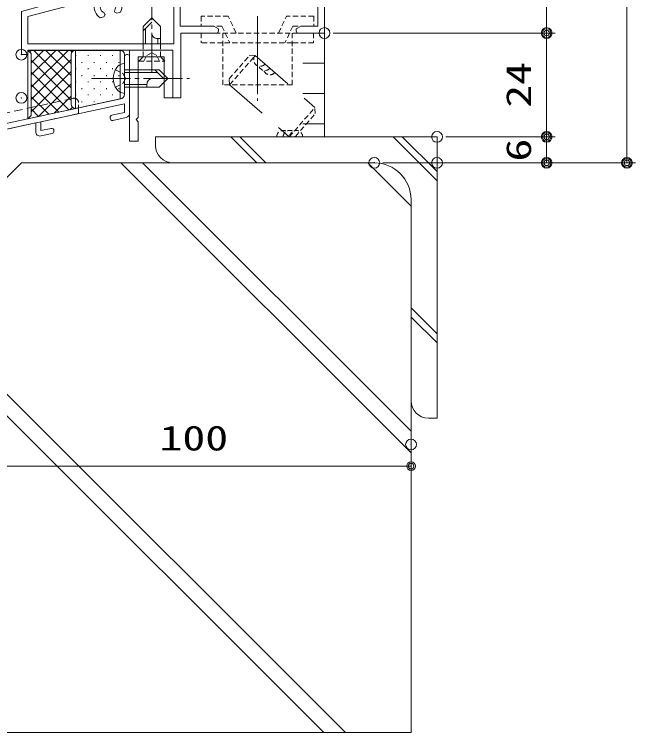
# Model space of a CAD drawing. Units: millimetres, scale not verified. Extents: x -585 to 584, y -818 to 818.
# Drawn here: x -470.3 to -326.8, y -19.6 to 146.4 of the extents above; entities that cross this region are included whole.
import ezdxf
from ezdxf.enums import TextEntityAlignment as Align

# ---------------------------------------------------------------- set-up
doc = ezdxf.new("R2010")
doc.units = ezdxf.units.MM
doc.header["$LTSCALE"] = 5
doc.header["$PDMODE"] = 32
doc.header["$PDSIZE"] = 2.5
for name, pattern in [('CHAIN2', [12, 9, -1, 1, -1]), ('DASHED1', [1.8, 1.2, -0.6]), ('DASHED2', [3, 2, -1]), ('DASHED3', [4, 3, -1]), ('LONG_DOUBLE_CHAIN', [21.8, 18, -1, 0.6, -0.6, 0.6, -1])]:
    doc.linetypes.add(name, pattern=pattern)
for name, color, linetype, lineweight in [('0-0_Defpoints', 7, 'Continuous', 9), ('0-1_USERZ', 3, 'Continuous', 9), ('0-2_0', 4, 'Continuous', 9), ('0-4_YSS_H1901_K', 3, 'Continuous', 9), ('0-7_PARTS3', 134, 'Continuous', 9), ('0-8_PARTS2', 134, 'Continuous', 9), ('0-A_SYMBOLS2', 3, 'Continuous', 9), ('0-D_補助線', 134, 'Continuous', 9), ('0-F_X', 2, 'Continuous', 9), ('1-E_KATAZAI', 7, 'Continuous', 9), ('2-0_04水切__2', 4, 'DASHED3', 9), ('2-1_10ﾎﾞﾙﾄ__2', 2, 'DASHED2', 9)]:
    doc.layers.add(name, color=color, linetype=linetype, lineweight=lineweight)
doc.layers.add('1-D_YKK_H1901', color=7, linetype='Continuous')
doc.styles.add('ＭＳ ゴシック', font='')
doc.styles.get('ＭＳ ゴシック').set_extended_font_data('MS Gothic')

# ---------------------------------------------------------------- blocks, each defined once
blk = doc.blocks.new('DOT1')
at = {"layer": '0-2_0', "color": 7}
blk.add_line((0, 0), (-5, 0), dxfattribs=at)
for radius in [2.5, 1.62]:
    blk.add_circle((0, 0), radius, dxfattribs=at)
blk = doc.blocks.new('TM4x10')
at = {"layer": '0-1_USERZ', "color": 1, "linetype": 'CHAIN2'}
blk.add_line((0, -38), (0, 75), dxfattribs=at)
at = {"layer": '0-1_USERZ', "color": 4}
for p, q in [((-10, 35), (0, 45)), ((-7, 0), (-7, 38)), ((7, 26), (10, 26)), ((7, 0), (7, 26)), ((17.5, 0), (16.81, -2.58))]:
    blk.add_line(p, q, dxfattribs=at)
for points in [[(-10, 0), (-10, 40), (0, 50)], [(10, 0), (10, 40), (0, 50)], [(17.5, 0), (-17.5, 0), (-16.81, -2.58)]]:
    blk.add_lwpolyline(points, dxfattribs=at)
at = {"layer": '0-1_USERZ', "color": 4, "linetype": 'DASHED1'}
for points in [[(-10, -10.47), (-5.75, -1.75), (0, 1.3)], [(10, -10.47), (5.75, -1.75), (0, 1.3)]]:
    blk.add_lwpolyline(points, dxfattribs=at)
at = {"layer": '0-1_USERZ', "color": 4}
for centre, radius, start, end in [((6.67, 32.66), 6.67, 180, 272.86598), ((-5.7, 0.4), 11.5, 195, 233.11591), ((5.7, 0.4), 11.5, 306.88409, 345), ((0, 8), 21, 233.11591, 306.88409)]:
    blk.add_arc(centre, radius, start, end, dxfattribs=at)
blk = doc.blocks.new('K-12688')
at = {"layer": '0-2_0', "linetype": 'DASHED1'}
for p, q in [((-33.61, 19.5), (-65, 19.5)), ((-65, 19.5), (-65, 8)), ((-24.51, 0), (-33.61, 19.5)), ((24.51, 0), (33.61, 19.5)), ((65.02, 19.5), (33.61, 19.5)), ((65.02, 19.5), (65.02, 8)), ((-40.93, 8), (-65, 8)), ((65, 0), (-65, 0)), ((-65, 0), (-65, -11.5)), ((-40.93, 8), (-37.2, 0)), ((-40, 0), (-40, -60)), ((-37.2, 0), (-31.84, -11.5)), ((37.2, 0), (31.84, -11.5)), ((40.93, 8), (37.2, 0)), ((40, 0), (40, -60)), ((65.02, 8), (40.93, 8)), ((65, 0), (65, -11.5)), ((-40, -11.5), (-65, -11.5)), ((40, -11.5), (-40, -11.5)), ((65, -11.5), (40, -11.5)), ((40, -60), (-40, -60))]:
    blk.add_line(p, q, dxfattribs=at)
at = {"layer": '0-2_0', "linetype": 'LONG_DOUBLE_CHAIN'}
blk.add_line((0, 19.5), (0, -79.8), dxfattribs=at)
blk = doc.blocks.new('TWAKU_D')
at = {"layer": '1-E_KATAZAI'}
for p, q in [((-10, 0), (-10, -7.5)), ((0, 0), (-10, 0)), ((0, -450.01), (0, 0)), ((-7.5, -10), (-10, -7.5)), ((-7.5, -10), (-7.5, -25)), ((-29.21, -44.59), (-28.95, -44.02)), ((-28.86, -46.56), (-29.21, -44.59)), ((-11.48, -48.53), (-11.93, -48.98)), ((-11.14, -46.56), (-11.48, -48.53)), ((-31.5, -55.5), (-27.75, -55.5)), ((-14.25, -53.5), (-12.25, -55.5)), ((-12.25, -55.5), (-10.43, -55.5)), ((-7.5, -56.14), (-7.5, -150)), ((-7.5, -150), (-37.5, -150)), ((-37.5, -150), (-37.5, -160)), ((-27.5, -157.5), (-30, -160)), ((-27.5, -157.5), (-7.5, -157.5)), ((-7.5, -157.5), (-7.5, -292.5)), ((-37.5, -160), (-30, -160)), ((-50, -315), (-50, -345)), ((-7.5, -322.5), (-42.5, -322.5)), ((-42.5, -322.5), (-42.5, -350.78)), ((-7.5, -442.01), (-7.5, -322.5)), ((-50, -345), (-315, -415.67)), ((-42.5, -350.78), (-60.67, -355.63)), ((-95.76, -364.99), (-166.5, -383.85)), ((-174, -385.85), (-235.67, -402.29)), ((-174, -385.85), (-174, -462.5)), ((-166.5, -442.01), (-166.5, -383.85)), ((-270.76, -411.65), (-342.42, -430.76)), ((-325, -418.33), (-350, -425)), ((-350, -425), (-350, -475)), ((-342.5, -430.82), (-342.5, -462.5)), ((-166, -450.01), (-125, -450.01)), ((-30, -450.01), (0, -450.01)), ((-342.5, -462.5), (-174, -462.5))]:
    blk.add_line(p, q, dxfattribs=at)
for points in [[(-7.5, -25), (-40, -25), (-40, -75), (-34, -75), (-34, -58)], [(-27.75, -55.5), (-25.75, -53.5), (-25.75, -52.81), (-26.34, -51.39)], [(-13.66, -51.39), (-14.25, -52.81), (-14.25, -53.5)], [(-7.5, -292.5), (-35, -292.5), (-35, -300), (-7.5, -300), (-7.5, -315), (-50, -315)], [(-306, -377.5), (-306, -327.5), (-302.5, -325), (-302.5, -317.5), (-315, -317.5), (-315, -367.5)], [(-315, -367.5), (-325, -367.5), (-325, -418.61)], [(-66.15, -374.14), (-65.84, -373.59), (-66.01, -371.59)], [(-315, -416.05), (-315, -377.5), (-306, -377.5)], [(-79.49, -380.19), (-78.55, -381.41), (-78.37, -382.09), (-79.8, -384.54), (-83.98, -385.66)], [(-83.18, -376.17), (-82.34, -377.99), (-81.79, -378.31)], [(-60.59, -379.42), (-64.78, -380.54), (-67.23, -379.12), (-67.41, -378.44), (-67.21, -376.92)], [(-258.18, -422.84), (-257.34, -424.65), (-256.79, -424.98)], [(-241.15, -420.8), (-240.84, -420.25), (-241.01, -418.26)], [(-254.49, -426.86), (-253.55, -428.08), (-253.37, -428.75), (-254.8, -431.21), (-258.98, -432.32)], [(-235.59, -426.09), (-239.78, -427.2), (-242.23, -425.78), (-242.41, -425.11), (-242.21, -423.58)], [(-122.5, -447.51), (-122.5, -445.16), (-127.96, -442.01), (-166.5, -442.01)], [(-7.5, -442.01), (-27.04, -442.01), (-32.5, -445.16), (-32.5, -447.51)], [(-350, -475), (-342.5, -475), (-342.5, -470), (-175, -470), (-175, -525), (-166, -525), (-166, -450.01)]]:
    blk.add_lwpolyline(points, dxfattribs=at)
for centre, radius, start, end in [((-20, -45), 9, 149.14685, 173.7398), ((-24.3, -38.86), 3.75, 45.95278, 204.04722), ((-20, -45), 9, 79.14685, 100.85315), ((-15.7, -38.86), 3.75, 335.95278, 134.04722), ((-20, -45), 9, 350, 30.85315), ((-20, -45), 9, 190, 225.20717), ((-20, -45), 9, 314.79283, 333.7398), ((-31.5, -58), 2.5, 90, 180), ((-22.5, -45), 16, 318.9855, 320.48256), ((-9, -56.14), 1.5, 359.99998, 140.48256), ((-59.64, -359.49), 4, 104.93141, 219.96007), ((-94.73, -368.85), 4, 349.90274, 104.93141), ((-80.76, -367.52), 3.76, 60.88419, 218.97862), ((-75, -372.37), 9.02, 94.07826, 115.78456), ((-72.42, -365.3), 3.76, 350.88419, 148.97862), ((-75, -372.37), 16.04, 333.91691, 39.96007), ((-75, -372.37), 16.04, 169.90274, 235.94591), ((-75, -372.37), 9.02, 164.07826, 204.93141), ((-75, -372.37), 9.02, 4.93141, 45.78456), ((-75, -372.37), 9.02, 221.19161, 240.13857), ((-75, -372.37), 9.02, 329.72424, 348.6712), ((-234.64, -406.16), 4, 104.93141, 219.96007), ((-269.73, -415.52), 4, 349.90274, 104.93141), ((-255.76, -414.19), 3.76, 60.88419, 218.97862), ((-250, -419.03), 9.02, 94.07826, 115.78456), ((-247.42, -411.97), 3.76, 350.88419, 148.97862), ((-250, -419.03), 9.02, 4.93141, 45.78456), ((-250, -419.03), 16.04, 333.91691, 39.96007), ((-250, -419.03), 16.04, 169.90274, 235.94591), ((-250, -419.03), 9.02, 164.07826, 204.93141), ((-250, -419.03), 9.02, 329.72424, 348.6712), ((-250, -419.03), 9.02, 221.19161, 240.13857), ((-125, -447.51), 2.5, 270, 0), ((-30, -447.51), 2.5, 180, 270)]:
    blk.add_arc(centre, radius, start, end, dxfattribs=at)
blk = doc.blocks.new('sas_tan1')
at = {"layer": '0-2_0', "linetype": 'DASHED1'}
for q in [(-22.5, 0), (17.5, 5)]:
    blk.add_line((22.5, 0), q, dxfattribs=at)
blk.add_lwpolyline([(17.5, 5), (-17.5, 5), (-22.5, 0)], dxfattribs=at)
blk = doc.blocks.new('sas_you2')
at = {"layer": '0-2_0', "linetype": 'DASHED1'}
for centre, end in [((0, -7.5), 90), ((0, -15), 30), ((0, -22.5), 30)]:
    blk.add_arc(centre, 7.5, 270, end, dxfattribs=at)
blk = doc.blocks.new('U254')
at = {"layer": '0-8_PARTS2'}
for p, q in [((-63.12, -55), (-75.03, 0)), ((-51.97, -106.5), (-63.12, -55)), ((-0.89, -50), (-58.12, -50)), ((-58.12, -50), (-0.89, -50)), ((4.11, -55), (4.11, -106.5)), ((-0.89, -111.5), (-46.97, -111.5))]:
    blk.add_line(p, q, dxfattribs=at)
blk.add_lwpolyline([(-75.03, 0), (-71.28, -3.75), (0.36, -3.75), (4.11, 0), (4.11, -55)], dxfattribs=at)
for centre, start, end in [((-58.12, -55), 90, 180), ((-58.12, -55), 90, 180), ((-0.89, -55), 0, 90), ((-0.89, -55), 0, 90), ((-46.97, -106.5), 180, 270), ((-0.89, -106.5), 270, 0)]:
    blk.add_arc(centre, 5, start, end, dxfattribs=at)
at = {"layer": '0-A_SYMBOLS2'}
for p, q in [((-63.12, -55), (-75.03, 0)), ((-74.86, -0.79), (-74.55, -0.48)), ((-72.34, -12.41), (-63.68, -3.75)), ((-69.83, -24.04), (-49.54, -3.75)), ((-67.31, -35.66), (-35.4, -3.75)), ((-20.54, -50), (-66.79, -3.75)), ((-64.79, -47.28), (-21.26, -3.75)), ((-53.37, -50), (-7.12, -3.75)), ((-6.4, -50), (-52.65, -3.75)), ((-39.22, -50), (4.11, -6.66)), ((4.11, -46.37), (-38.51, -3.75)), ((4.11, -32.23), (-24.37, -3.75)), ((4.11, -18.09), (-10.22, -3.75)), ((4.11, -3.94), (2.14, -1.97)), ((-34.68, -50), (-72.36, -12.32)), ((-25.08, -50), (4.11, -20.81)), ((-48.83, -50), (-68.45, -30.37)), ((-10.94, -50), (4.11, -34.95)), ((-61.57, -51.4), (-64.55, -48.42)), ((2.15, -51.05), (4.11, -49.09)), ((-51.97, -106.5), (-63.12, -55)), ((-63.02, -55.35), (-62.02, -55.35)), ((-0.89, -50), (-58.12, -50)), ((-58.12, -50), (-0.89, -50)), ((-47.87, -55.35), (-46.87, -55.35)), ((-32.72, -55.35), (-31.72, -55.35)), ((-17.57, -55.35), (-16.57, -55.35)), ((-2.42, -55.35), (-1.42, -55.35)), ((4.11, -55), (4.11, -106.5)), ((-55.95, -62.43), (-54.95, -62.43)), ((-40.8, -62.43), (-39.8, -62.43)), ((-25.65, -62.43), (-24.65, -62.43)), ((-10.5, -62.43), (-9.5, -62.43)), ((-47.87, -69.5), (-46.87, -69.5)), ((-32.72, -69.5), (-31.72, -69.5)), ((-17.57, -69.5), (-16.57, -69.5)), ((-2.42, -69.5), (-1.42, -69.5)), ((-55.95, -76.58), (-54.95, -76.58)), ((-40.8, -76.58), (-39.8, -76.58)), ((-25.65, -76.58), (-24.65, -76.58)), ((-10.5, -76.58), (-9.5, -76.58)), ((-55.39, -90.73), (-54.95, -90.73)), ((-47.87, -83.65), (-46.87, -83.65)), ((-40.8, -90.73), (-39.8, -90.73)), ((-32.72, -83.65), (-31.72, -83.65)), ((-25.65, -90.73), (-24.65, -90.73)), ((-17.57, -83.65), (-16.57, -83.65)), ((-10.5, -90.73), (-9.5, -90.73)), ((-2.42, -83.65), (-1.42, -83.65)), ((-47.87, -97.8), (-46.87, -97.8)), ((-32.72, -97.8), (-31.72, -97.8)), ((-17.57, -97.8), (-16.57, -97.8)), ((-2.42, -97.8), (-1.42, -97.8)), ((-40.8, -104.88), (-39.8, -104.88)), ((-25.65, -104.88), (-24.65, -104.88)), ((-10.5, -104.88), (-9.5, -104.88)), ((-0.89, -111.5), (-46.97, -111.5))]:
    blk.add_line(p, q, dxfattribs=at)
blk.add_lwpolyline([(-75.03, 0), (-71.28, -3.75), (0.36, -3.75), (4.11, 0), (4.11, -55)], dxfattribs=at)
for centre, start, end in [((-58.12, -55), 90, 180), ((-58.12, -55), 90, 180), ((-0.89, -55), 0, 90), ((-0.89, -55), 0, 90), ((-46.97, -106.5), 180, 270), ((-0.89, -106.5), 270, 0)]:
    blk.add_arc(centre, 5, start, end, dxfattribs=at)
at = {"layer": '0-D_補助線'}
for p, q in [((-75.03, 0), (4.11, 0)), ((4.11, -55), (-63.12, -55)), ((-51.97, -106.5), (4.11, -106.5))]:
    blk.add_line(p, q, dxfattribs=at)
blk = doc.blocks.new('U257')
at = {"layer": '0-7_PARTS3', "linetype": 'DASHED1'}
for p, q in [((0, 15), (5, 10)), ((5, 10), (20, 10)), ((5, -10), (20, -10))]:
    blk.add_line(p, q, dxfattribs=at)
at = {"layer": '0-7_PARTS3'}
for p, q in [((20, 10), (40, 10)), ((35, 10), (45, 0)), ((40, 10), (50, 0)), ((20, 7), (38, 7)), ((40, -10), (50, 0)), ((20, -7), (26, -7)), ((26, -7), (26, -10)), ((20, -10), (40, -10))]:
    blk.add_line(p, q, dxfattribs=at)
at = {"layer": '0-7_PARTS3', "linetype": 'CHAIN2'}
blk.add_line((-12.5, 0), (62.5, 0), dxfattribs=at)
at = {"layer": '0-7_PARTS3', "linetype": 'DASHED1'}
for points in [[(0, 15), (0, -15), (5, -10), (5, 10)], [(0, 9), (6.71, 5.72), (9.76, 0)], [(0, -9), (6.71, -5.72), (9.76, 0)]]:
    blk.add_lwpolyline(points, dxfattribs=at)
at = {"layer": '0-7_PARTS3'}
blk.add_arc((32.66, -6.67), 6.67, 90, 182.86598, dxfattribs=at)
blk = doc.blocks.new('WI2850')
at = {"layer": '2-1_10ﾎﾞﾙﾄ__2'}
blk.add_line((1386.88, 876.74), (1199.15, 836.09), dxfattribs=at)
for points in [[(1190.52, 667.7), (1209.94, 694.94), (1209.94, 819.5), (1392.94, 859.12), (1392.94, 871.85)], [(1181.94, 814.21), (1181.94, 700.45), (1169.35, 682.8)]]:
    blk.add_lwpolyline(points, dxfattribs=at)
for centre, radius, start, end in [((1387.94, 871.85), 5, 0, 102.21794), ((1204.44, 814.21), 22.5, 102.21794, 180), ((1179.94, 675.25), 13, 144.514, 324.514)]:
    blk.add_arc(centre, radius, start, end, dxfattribs=at)

msp = doc.modelspace()

# ---------------------------------------------------------------- linework, layer by layer
at = {"layer": '0-0_Defpoints'}
for p in [(-398.694, 142.039), (-347.371, 142.039), (-468.694, 137.041), (-468.694, 137.041), (-468.694, 127.044), (-372.694, 118.041), (-347.371, 118.041), (-387.194, 112.041), (-372.694, 112.041), (-347.371, 112.041), (-328.823, 112.041), (-378.694, 46.942)]:
    msp.add_point(p, dxfattribs=at)
at = {"layer": '0-1_USERZ'}
for p, q in [((-347.371, 230.041), (-347.371, 144.039)), ((-328.823, 230.041), (-328.823, 114.041)), ((-396.694, 142.039), (-345.371, 142.039)), ((-396.694, 142.039), (-345.371, 142.039)), ((-347.371, 140.039), (-347.371, 120.041)), ((-370.694, 118.041), (-345.371, 118.041)), ((-370.694, 118.041), (-345.371, 118.041)), ((-347.371, 116.041), (-347.371, 114.041)), ((-445.696, 112.041), (-378.694, 45.039)), ((-440.696, 112.041), (-378.694, 50.039)), ((-385.194, 112.041), (-326.823, 112.041)), ((-370.694, 112.041), (-345.371, 112.041)), ((-478.694, 65.186), (-393.859, -19.649)), ((-478.694, 60.186), (-398.859, -19.649))]:
    msp.add_line(p, q, dxfattribs=at)
at = {"layer": '0-1_USERZ', "color": 4}
for p, q in [((-420.329, 118.041), (-414.329, 112.041)), ((-418.206, 118.041), (-412.206, 112.041)), ((-382.853, 118.041), (-372.694, 107.882)), ((-380.73, 118.041), (-372.694, 110.005)), ((-387.194, 112.041), (-433.694, 112.041)), ((-387.194, 112.041), (-433.694, 112.041)), ((-378.694, 57.041), (-378.694, 103.541)), ((-378.694, 57.041), (-378.694, 103.541)), ((-378.694, 78.528), (-372.694, 72.528)), ((-378.694, 76.405), (-372.694, 70.405))]:
    msp.add_line(p, q, dxfattribs=at)
for points in [[(-437.694, 116.041), (-437.694, 118.041), (-372.694, 118.041), (-372.694, 53.041), (-374.694, 53.041)], [(-437.694, 116.041), (-437.694, 118.041), (-372.694, 118.041), (-372.694, 53.041), (-374.694, 53.041)], [(-378.694, -19.649), (-378.694, 102.041), (-388.694, 112.041), (-468.694, 112.041), (-478.694, 102.041), (-478.694, -19.649)]]:
    msp.add_lwpolyline(points, dxfattribs=at)
at = {"layer": '0-1_USERZ'}
msp.add_lwpolyline([(-478.694, -19.649), (-378.694, -19.649), (-378.694, 102.041), (-388.694, 112.041), (-468.694, 112.041), (-478.694, 102.041)], close=True, dxfattribs=at)
at = {"layer": '0-1_USERZ', "color": 4}
for centre, radius, start, end in [((-433.694, 116.041), 4, 180, 270), ((-433.694, 116.041), 4, 180, 270), ((-387.194, 103.541), 8.5, 0, 90), ((-387.194, 103.541), 8.5, 0, 90), ((-374.694, 57.041), 4, 180, 270), ((-374.694, 57.041), 4, 180, 270)]:
    msp.add_arc(centre, radius, start, end, dxfattribs=at)
at = {"layer": '0-4_YSS_H1901_K', "color": 4, "linetype": 'DASHED2'}
for p, q in [((-414.68, 136.844), (-400.907, 124.821)), ((-420.599, 130.064), (-406.826, 118.041))]:
    msp.add_line(p, q, dxfattribs=at)
at = {"layer": '0-4_YSS_H1901_K'}
for p, q in [((-378.694, 44.942), (-378.694, 39.942)), ((-380.694, 41.942), (-476.694, 41.942))]:
    msp.add_line(p, q, dxfattribs=at)
at = {"layer": '0-F_X'}
for p, q in [((-398.694, 142.039), (-398.694, 118.041)), ((-398.694, 135.039), (-403.694, 135.039)), ((-398.694, 128.039), (-403.694, 128.039)), ((-398.694, 121.039), (-403.694, 121.039))]:
    msp.add_line(p, q, dxfattribs=at)
at = {"layer": '1-E_KATAZAI'}
for p, q in [((-444.894, 127.847), (-444.894, 136.541)), ((-444.394, 137.041), (-444.194, 137.041)), ((-443.694, 136.541), (-443.694, 123.503)), ((-493.713, 116.469), (-445.693, 126.868)), ((-448.194, 122.337), (-448.194, 122.546)), ((-461.194, 119.517), (-461.194, 119.31))]:
    msp.add_line(p, q, dxfattribs=at)
msp.add_lwpolyline([(-441.694, 122.541), (-442.194, 122.041), (-441.694, 121.541), (-441.694, 117.041), (-443.694, 117.041), (-443.694, 138.041), (-433.694, 138.041), (-433.694, 127.041), (-435.694, 127.041), (-435.694, 136.541), (-441.694, 136.541)], close=True, dxfattribs=at)
for points in [[(-447.8, 123.035), (-447.8, 123.035), (-444.894, 123.664), (-444.894, 125.71), (-464.194, 121.531), (-464.194, 119.485), (-461.796, 120.004)], [(-465.394, 119.239), (-465.394, 121.271), (-493.464, 115.193)], [(-444.482, 122.525), (-444.482, 122.525), (-447.588, 121.853)], [(-461.588, 118.821), (-461.588, 118.821), (-464.182, 118.26), (-464.182, 118.26)]]:
    msp.add_lwpolyline(points, dxfattribs=at)
for centre, radius, start, end in [((-444.394, 136.541), 0.5, 90, 180), ((-444.194, 136.541), 0.5, 0, 90), ((-445.894, 127.847), 1, 281.61663, 0), ((-447.694, 122.546), 0.5, 102.2156, 180), ((-444.694, 123.503), 1, 282.2156, 0), ((-447.694, 122.342), 0.5, 180.52512, 282.2156), ((-461.694, 119.515), 0.5, 0.22918, 101.70998), ((-464.394, 119.237), 1, 179.88541, 282.21845), ((-461.694, 119.31), 0.5, 282.21833, 0)]:
    msp.add_arc(centre, radius, start, end, dxfattribs=at)

# ---------------------------------------------------------------- block references
at = {"layer": '0-1_USERZ', "xscale": 0.2, "yscale": 0.2}
msp.add_blockref('TWAKU_D', (-398.694, 232.041), dxfattribs=at)
at = {"layer": '0-1_USERZ'}
for name, p, xscale, yscale, rotation in [('DOT1', (-347.371, 142.039), 0.4, 0.4, 270), ('DOT1', (-347.371, 142.039), 0.4, 0.4, 90), ('TM4x10', (-444.894, 131.554), 0.2, 0.2, 270), ('DOT1', (-347.371, 118.041), 0.4, 0.4, 270), ('DOT1', (-347.371, 118.041), 0.4, 0.4, 90), ('DOT1', (-347.371, 112.041), 0.4, 0.4, 270), ('DOT1', (-328.823, 112.041), 0.4, 0.4, 270)]:
    msp.add_blockref(name, p, dxfattribs=dict(at, xscale=xscale, yscale=yscale, rotation=rotation))
at = {"layer": '0-2_0', "xscale": 0.2, "yscale": 0.2, "rotation": 90}
msp.add_blockref('U254', (-467.194, 137.218), dxfattribs=at)
at = {"layer": '0-4_YSS_H1901_K', "yscale": 0.2}
for name, p, xscale, rotation in [('sas_tan1', (-417.639, 133.454), -0.2, 48.88012), ('sas_you2', (-414.68, 136.844), -0.2, 48.88012), ('sas_tan1', (-403.867, 121.431), 0.2, 228.88012), ('sas_you2', (-403.73, 118.041), -0.2, 270)]:
    msp.add_blockref(name, p, dxfattribs=dict(at, xscale=xscale, rotation=rotation))
at = {"layer": '0-4_YSS_H1901_K', "xscale": 0.4, "yscale": 0.4}
msp.add_blockref('DOT1', (-378.694, 41.942), dxfattribs=at)
at = {"layer": '0-7_PARTS3', "xscale": 0.2, "yscale": 0.2, "rotation": 90}
msp.add_blockref('U257', (-438.594, 135.541), dxfattribs=at)
at = {"layer": '1-D_YKK_H1901', "xscale": 0.2, "yscale": 0.2}
msp.add_blockref('K-12688', (-414.191, 142.039), dxfattribs=at)
at = {"layer": '2-0_04水切__2', "xscale": 0.2, "yscale": 0.2}
msp.add_blockref('WI2850', (-734.081, -48.409), dxfattribs=at)

# ---------------------------------------------------------------- texts
at = {"layer": '0-1_USERZ', "style": 'ＭＳ ゴシック', "width": 1.35}
for s, p in [('24', (-349.261, 124.768)), ('6', (-349.261, 112.341))]:
    msp.add_text(s, height=5.755, rotation=90, dxfattribs=at).set_placement(p, align=Align.BOTTOM_LEFT)
at = {"layer": '0-4_YSS_H1901_K', "style": 'ＭＳ ゴシック', "width": 1.35}
msp.add_text('100', height=5.755, dxfattribs=at).set_placement((-436.794, 43.832), align=Align.BOTTOM_LEFT)

doc.saveas('drawing.dxf')
